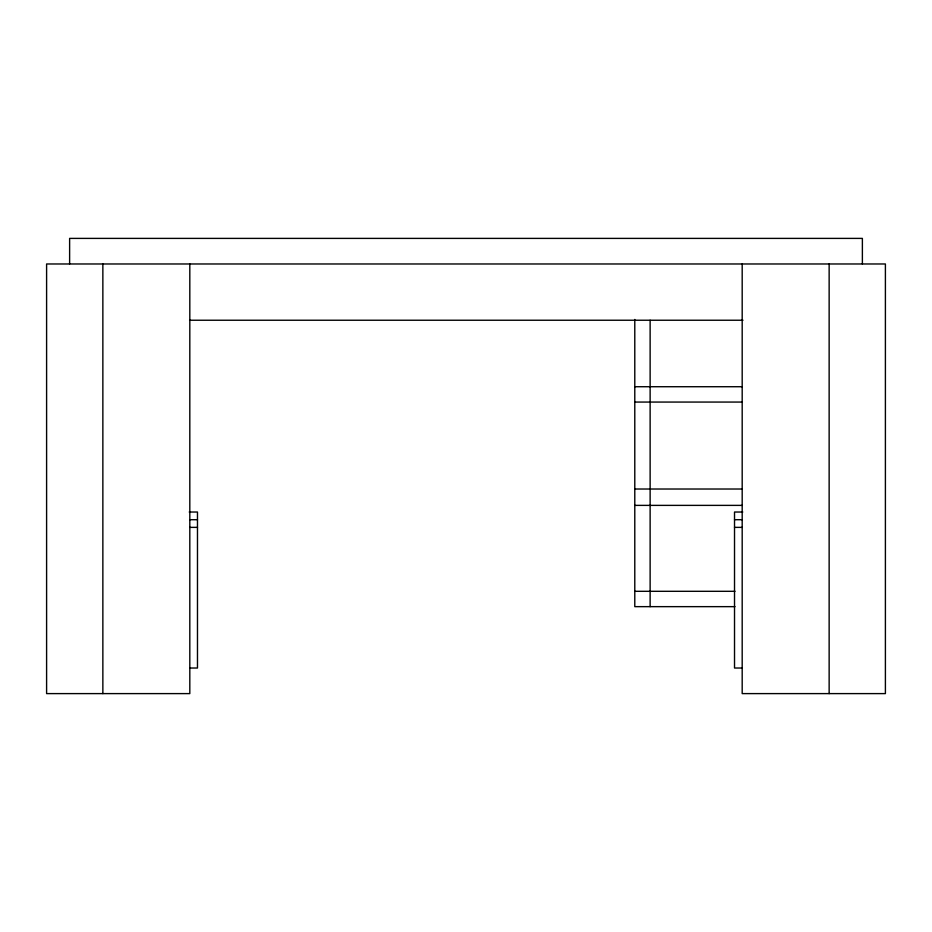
<?xml version="1.0" encoding="UTF-8"?>
<svg xmlns="http://www.w3.org/2000/svg" width="932" height="932" viewBox="0 0 932 932"><rect width="100%" height="100%" fill="white"/><g stroke="black" fill="none" stroke-linecap="round" stroke-linejoin="round"><path stroke-width="1.4" d="M189.58 320.235L742.99 320.235M634.785 386.722L742.187 386.722M634.785 402.065L742.187 402.065M634.785 489.02L742.187 489.02M634.785 505.377L742.187 505.377M189.219 512.029L197.479 512.029L197.479 668.023L189.813 668.023M742.781 512.029L734.521 512.029L734.521 668.023L742.187 668.023M189.813 519.707L197.479 519.707M734.521 519.707L742.187 519.707M189.813 527.372L197.479 527.372M734.521 527.372L742.187 527.372M634.785 591.307L734.999 591.307M734.999 606.65L634.785 606.65L634.785 319.455M862.38 263.977L862.38 238.394L69.62 238.394L69.62 263.977M829.142 263.977L829.142 693.606M742.187 263.977L742.187 693.606L885.4 693.606L885.4 263.977L46.6 263.977L46.6 693.606L189.813 693.606L189.813 263.977M650.128 320.235L650.128 606.65M102.858 263.977L102.858 693.606"/></g></svg>
